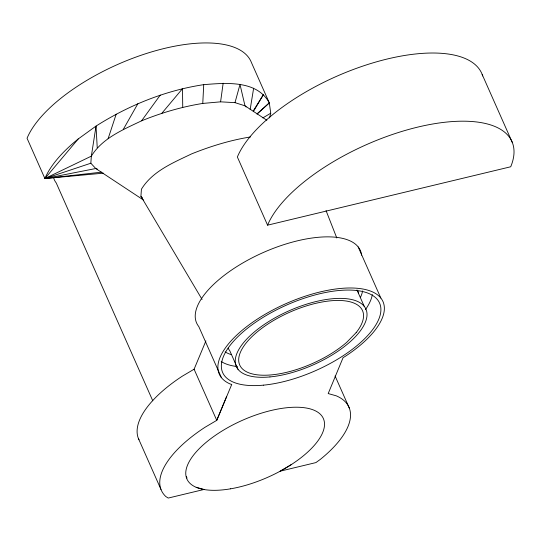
<?xml version="1.0" encoding="UTF-8"?>
<svg xmlns="http://www.w3.org/2000/svg" width="541" height="541" viewBox="0 0 541 541"><rect width="100%" height="100%" fill="white"/><g stroke="black" fill="none" stroke-linecap="round" stroke-linejoin="round"><path stroke-width="0.81" d="M257.016 114.158L269.31 102.891L251.457 62.614A123.111 51.442 -23.9 0 0 142.405 54.81A123.111 51.442 -23.9 0 0 27.05 138.259L44.903 178.544L91.348 156.146C102.411 138.063 123.253 129.624 141.566 120.819C161.272 112.819 181.749 106.793 202.767 103.432L203.734 84.653C225.725 82.895 256.941 79.96 269.31 102.891L270.743 113.211L269.56 117.931M143.71 200.184L95.75 168.522L90.841 163.22L91.348 156.146L96.034 126.073C128.731 105.353 165.363 90.448 203.734 84.653M202.077 299.444L140.917 196.275L141.424 189.201C152.488 171.125 173.33 162.679 191.642 153.874C210.605 146.253 230.229 140.2 250.436 136.961M202.767 103.432L220.586 101.836L223.156 83.226M250.165 109.478L253.634 88.224M220.586 101.836L234.99 102.648L240.001 84.43L244.985 105.813L246.081 106.99M108.119 138.685L116.18 114.171M226.544 396.729L216.758 420.337L204.897 427.349A102.594 42.867 -23.9 0 0 165.823 496.537L168.237 498.058L204.011 489.47L196.18 487.292M138.956 439.772A102.594 42.867 -23.9 0 1 182.236 376.225L194.097 369.212L205.905 340.911M123.233 129.488L137.86 103.71M253.249 111.716L263.535 94.459L253.289 110.864M141.566 120.819L160.258 95.094M97.238 147.774L96.034 126.073L78.215 138.969L44.903 178.544L103.419 173.161M161.86 113.258L182.5 88.663L182.736 107.328M257.496 113.441L269.31 102.891M262.831 117.911L270.743 113.211M291.694 464.347L280.123 471.191L315.897 462.596L320.252 459.444A102.594 42.867 -23.9 0 0 336.225 395.809L328.198 393.571L343.102 357.608L344.975 356.533A89.536 37.417 -23.9 0 0 371.883 291.619A89.536 37.417 -23.9 0 0 257.266 319.149A89.536 37.417 -23.9 0 0 230.358 384.063L231.751 384.394L216.758 420.337L194.097 369.212M90.841 163.22L44.903 178.544A123.111 51.442 -23.9 0 1 78.215 138.969M267.579 225.171L510.718 166.77A134.303 56.122 -23.9 0 0 417.686 127.121A134.303 56.122 -23.9 0 0 267.579 225.171L237.364 156.998A134.303 56.122 -23.9 0 1 364.952 65.387A134.303 56.122 -23.9 0 1 482.694 75.956M101.58 172.153L44.903 178.544L95.75 168.522L97.292 169.008M234.99 102.648L244.985 105.813L266.848 120.244M140.917 196.275L142.554 198.047M482.173 74.475L512.388 142.648M358.162 246.906L380.823 298.03M356.965 289.962L364.215 306.328M335.082 375.981L349.29 408.036M238.026 369.354L229.783 350.764A70.885 29.62 -23.9 0 1 228.14 348.113M221.418 377.652L198.763 326.521A89.536 37.417 -23.9 0 1 264.136 252.14A89.536 37.417 -23.9 0 1 361.598 255.19M152.778 400.813L56.223 182.919A74.611 31.175 -23.9 0 1 53.681 177.8M186.334 476.533L187.017 478.082M138.354 438.379L161.008 489.504M326.047 210.598L336.779 237.952M372.343 294.595A85.803 35.855 -23.9 0 1 365.364 309.729M237.377 366.575A85.803 35.855 -23.9 0 1 221.195 361.523M362.619 290.923A78.344 32.737 -23.9 0 1 360.475 297.334M231.034 354.538A78.344 32.737 -23.9 0 1 225.117 351.921M357.926 291.105A70.885 29.62 -23.9 0 1 358.561 293.371M356.14 332.647L346.625 342.412A67.152 28.058 -23.9 0 1 243.146 369.544A67.152 28.058 -23.9 0 1 304.617 306.476A67.152 28.058 -23.9 0 1 356.14 332.647M230.615 488.814A74.611 31.175 -23.9 0 0 323.613 419.147A74.611 31.175 -23.9 0 0 211.213 438.352A74.611 31.175 -23.9 0 0 230.615 488.814M263.406 385.158A85.803 35.855 -23.9 0 0 380.864 308.438A85.803 35.855 -23.9 0 0 259.092 319.927A85.803 35.855 -23.9 0 0 263.406 385.158M269.966 376.928A70.885 29.62 -23.9 0 0 366.994 313.55A70.885 29.62 -23.9 0 0 266.402 323.045A70.885 29.62 -23.9 0 0 269.966 376.928"/></g></svg>
